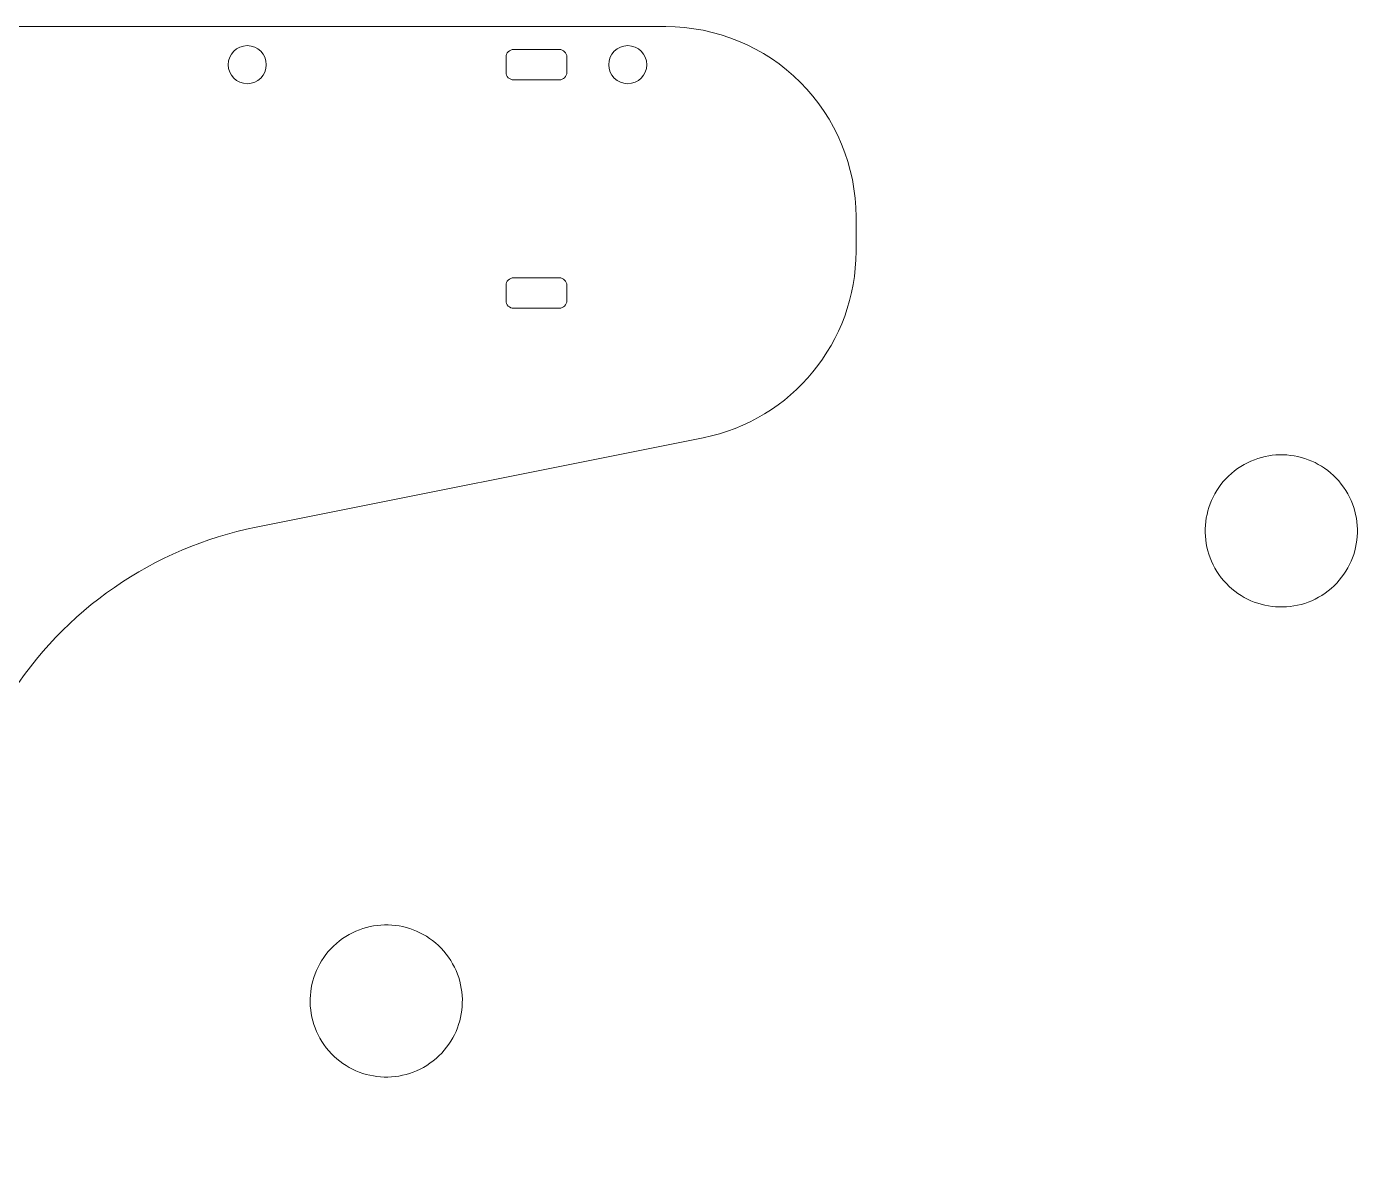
# Model space of a CAD drawing. Header units: millimetres. Extents: x -219 to 191, y -102 to 142.
# Drawn here: x -27.6 to 147.3, y -7.6 to 142.4 of the extents above; entities that cross this region are included whole.
import ezdxf

# ---------------------------------------------------------------- set-up
doc = ezdxf.new("R2010")
doc.units = ezdxf.units.MM
doc.header["$MEASUREMENT"] = 0
doc.layers.add('Camada 1', color=7, linetype='Continuous')

msp = doc.modelspace()

# ---------------------------------------------------------------- linework, layer by layer
at = {"layer": 'Camada 1', "color": 1, "lineweight": 9}
for points, knots in [([(-218.6174, -7.5542), (-218.6174, -7.5542), (-218.6174, 46.413), (-218.6174, 46.413), (-218.6174, 46.413), (-218.6174, 62.7287), (-210.6568, 78.0181), (-197.2905, 87.3746), (-197.2905, 87.3746), (-197.2905, 87.3746), (-131.5294, 133.4074), (-131.5294, 133.4074), (-131.5294, 133.4074), (-123.1252, 139.2903), (-113.1148, 142.4458), (-102.8562, 142.4458), (-102.8562, 142.4458), (-102.8562, 142.4458), (56.3826, 142.4458), (56.3826, 142.4458), (56.3826, 142.4458), (63.0131, 142.4458), (69.3719, 139.8118), (74.0603, 135.1234), (74.0603, 135.1234), (78.7487, 130.435), (81.3826, 124.0762), (81.3826, 117.4458), (81.3826, 117.4458), (81.3826, 117.4458), (81.3826, 112.9409), (81.3826, 112.9409), (81.3826, 112.9409), (81.3826, 101.0238), (72.9712, 90.7635), (61.2856, 88.4263), (61.2856, 88.4263), (61.2856, 88.4263), (2.5409, 76.6774), (2.5409, 76.6774), (2.5409, 76.6774), (-10.9627, 73.9767), (-22.7546, 65.8261), (-30.0533, 54.1483), (-30.0533, 54.1483), (-30.0533, 54.1483), (-68.6174, -7.5542), (-68.6174, -7.5542), (-68.6174, -7.5542), (-68.6174, -7.5542), (-218.6174, -7.5542), (-218.6174, -7.5542)], [0, 0, 0, 0, 0.07142857, 0.07142857, 0.07142857, 0.07142857, 0.14285714, 0.14285714, 0.14285714, 0.14285714, 0.21428571, 0.21428571, 0.21428571, 0.21428571, 0.28571429, 0.28571429, 0.28571429, 0.28571429, 0.35714286, 0.35714286, 0.35714286, 0.35714286, 0.42857143, 0.42857143, 0.42857143, 0.42857143, 0.5, 0.5, 0.5, 0.5, 0.57142857, 0.57142857, 0.57142857, 0.57142857, 0.64285714, 0.64285714, 0.64285714, 0.64285714, 0.71428571, 0.71428571, 0.71428571, 0.71428571, 0.78571429, 0.78571429, 0.78571429, 0.78571429, 0.85714286, 0.85714286, 0.85714286, 0.85714286, 1, 1, 1, 1]), ([(1.3826, 134.9458), (0.0019, 134.9458), (-1.1173, 136.065), (-1.1174, 137.4458), (-1.1174, 137.4458), (-1.1174, 138.8265), (0.0019, 139.9458), (1.3826, 139.9458), (1.3826, 139.9458), (2.7634, 139.9458), (3.8826, 138.8265), (3.8826, 137.4458), (3.8826, 137.4458), (3.8827, 136.0651), (2.7634, 134.9458), (1.3827, 134.9458)], [0, 0, 0, 0, 0.2, 0.2, 0.2, 0.2, 0.4, 0.4, 0.4, 0.4, 0.6, 0.6, 0.6, 0.6, 1, 1, 1, 1]), ([(51.3826, 134.9458), (50.0019, 134.9458), (48.8827, 136.065), (48.8826, 137.4458), (48.8826, 137.4458), (48.8826, 138.8265), (50.0019, 139.9458), (51.3826, 139.9458), (51.3826, 139.9458), (52.7634, 139.9458), (53.8826, 138.8265), (53.8826, 137.4458), (53.8826, 137.4458), (53.8827, 136.0651), (52.7634, 134.9458), (51.3827, 134.9458)], [0, 0, 0, 0, 0.2, 0.2, 0.2, 0.2, 0.4, 0.4, 0.4, 0.4, 0.6, 0.6, 0.6, 0.6, 1, 1, 1, 1]), ([(42.3827, 135.4458), (42.3827, 135.4458), (36.3826, 135.4458), (36.3826, 135.4458), (36.3826, 135.4458), (36.1174, 135.4458), (35.8631, 135.5511), (35.6755, 135.7387), (35.6755, 135.7387), (35.488, 135.9262), (35.3826, 136.1805), (35.3826, 136.4458), (35.3826, 136.4458), (35.3826, 136.4458), (35.3826, 138.4458), (35.3826, 138.4458), (35.3826, 138.4458), (35.3826, 138.711), (35.488, 138.9653), (35.6755, 139.1529), (35.6755, 139.1529), (35.8631, 139.3404), (36.1174, 139.4458), (36.3826, 139.4458), (36.3826, 139.4458), (36.3826, 139.4458), (42.3826, 139.4458), (42.3826, 139.4458), (42.3826, 139.4458), (42.6479, 139.4458), (42.9022, 139.3404), (43.0898, 139.1529), (43.0898, 139.1529), (43.2773, 138.9653), (43.3826, 138.711), (43.3826, 138.4458), (43.3826, 138.4458), (43.3826, 138.4458), (43.3826, 136.4458), (43.3826, 136.4458), (43.3826, 136.4458), (43.3826, 135.8935), (42.9349, 135.4458), (42.3827, 135.4458)], [0, 0, 0, 0, 0.08333333, 0.08333333, 0.08333333, 0.08333333, 0.16666667, 0.16666667, 0.16666667, 0.16666667, 0.25, 0.25, 0.25, 0.25, 0.33333333, 0.33333333, 0.33333333, 0.33333333, 0.41666667, 0.41666667, 0.41666667, 0.41666667, 0.5, 0.5, 0.5, 0.5, 0.58333333, 0.58333333, 0.58333333, 0.58333333, 0.66666667, 0.66666667, 0.66666667, 0.66666667, 0.75, 0.75, 0.75, 0.75, 0.83333333, 0.83333333, 0.83333333, 0.83333333, 1, 1, 1, 1]), ([(42.3827, 105.4458), (42.3827, 105.4458), (36.3826, 105.4458), (36.3826, 105.4458), (36.3826, 105.4458), (36.1174, 105.4458), (35.8631, 105.5511), (35.6755, 105.7387), (35.6755, 105.7387), (35.488, 105.9262), (35.3826, 106.1805), (35.3826, 106.4458), (35.3826, 106.4458), (35.3826, 106.4458), (35.3826, 108.4458), (35.3826, 108.4458), (35.3826, 108.4458), (35.3826, 108.711), (35.488, 108.9653), (35.6755, 109.1529), (35.6755, 109.1529), (35.8631, 109.3404), (36.1174, 109.4458), (36.3826, 109.4458), (36.3826, 109.4458), (36.3826, 109.4458), (42.3826, 109.4458), (42.3826, 109.4458), (42.3826, 109.4458), (42.6479, 109.4458), (42.9022, 109.3404), (43.0898, 109.1529), (43.0898, 109.1529), (43.2773, 108.9653), (43.3826, 108.711), (43.3826, 108.4458), (43.3826, 108.4458), (43.3826, 108.4458), (43.3826, 106.4458), (43.3826, 106.4458), (43.3826, 106.4458), (43.3826, 105.8935), (42.9349, 105.4458), (42.3827, 105.4458)], [0, 0, 0, 0, 0.08333333, 0.08333333, 0.08333333, 0.08333333, 0.16666667, 0.16666667, 0.16666667, 0.16666667, 0.25, 0.25, 0.25, 0.25, 0.33333333, 0.33333333, 0.33333333, 0.33333333, 0.41666667, 0.41666667, 0.41666667, 0.41666667, 0.5, 0.5, 0.5, 0.5, 0.58333333, 0.58333333, 0.58333333, 0.58333333, 0.66666667, 0.66666667, 0.66666667, 0.66666667, 0.75, 0.75, 0.75, 0.75, 0.83333333, 0.83333333, 0.83333333, 0.83333333, 1, 1, 1, 1]), ([(145.1418, 82.3537), (145.1418, 82.3537), (144.8147, 82.7512), (144.8147, 82.7512), (144.8147, 82.7512), (144.8147, 82.7512), (144.4716, 83.1276), (144.4716, 83.1276), (144.4716, 83.1276), (144.4716, 83.1276), (144.1134, 83.4828), (144.1134, 83.4828), (144.1134, 83.4828), (144.1134, 83.4828), (143.7409, 83.8168), (143.7409, 83.8168), (143.7409, 83.8168), (143.7409, 83.8168), (143.3551, 84.1293), (143.3551, 84.1293), (143.3551, 84.1293), (143.3551, 84.1293), (142.9567, 84.4202), (142.9567, 84.4202), (142.9567, 84.4202), (142.9567, 84.4202), (142.5468, 84.6896), (142.5468, 84.6896), (142.5468, 84.6896), (142.5468, 84.6896), (142.1261, 84.9372), (142.1261, 84.9372), (142.1261, 84.9372), (142.1261, 84.9372), (141.6956, 85.163), (141.6956, 85.163), (141.6956, 85.163), (141.6956, 85.163), (141.2561, 85.3668), (141.2561, 85.3668), (141.2561, 85.3668), (141.2561, 85.3668), (140.8085, 85.5485), (140.8085, 85.5485), (140.8085, 85.5485), (140.8085, 85.5485), (140.3538, 85.7081), (140.3538, 85.7081), (140.3538, 85.7081), (140.3538, 85.7081), (139.8927, 85.8454), (139.8927, 85.8454), (139.8927, 85.8454), (139.8927, 85.8454), (139.4262, 85.9603), (139.4262, 85.9603), (139.4262, 85.9603), (139.4262, 85.9603), (138.9551, 86.0528), (138.9551, 86.0528), (138.9551, 86.0528), (138.9551, 86.0528), (138.4804, 86.1226), (138.4804, 86.1226), (138.4804, 86.1226), (138.4804, 86.1226), (138.0028, 86.1697), (138.0028, 86.1697), (138.0028, 86.1697), (138.0028, 86.1697), (137.5234, 86.194), (137.5234, 86.194), (137.5234, 86.194), (137.5234, 86.194), (137.043, 86.1953), (137.043, 86.1953), (137.043, 86.1953), (137.043, 86.1953), (136.5624, 86.1736), (136.5624, 86.1736), (136.5624, 86.1736), (136.5624, 86.1736), (136.0825, 86.1288), (136.0825, 86.1288), (136.0825, 86.1288), (136.0825, 86.1288), (135.6043, 86.0607), (135.6043, 86.0607), (135.6043, 86.0607), (135.6043, 86.0607), (135.1285, 85.9693), (135.1285, 85.9693), (135.1285, 85.9693), (135.1285, 85.9693), (134.6562, 85.8544), (134.6562, 85.8544), (134.6562, 85.8544), (134.6562, 85.8544), (134.1881, 85.7159), (134.1881, 85.7159), (134.1881, 85.7159), (134.1881, 85.7159), (133.7251, 85.5537), (133.7251, 85.5537), (133.7251, 85.5537), (133.7251, 85.5537), (133.2682, 85.3678), (133.2682, 85.3678), (133.2682, 85.3678), (133.2682, 85.3678), (132.8183, 85.1579), (132.8183, 85.1579), (132.8183, 85.1579), (132.8183, 85.1579), (132.3761, 84.924), (132.3761, 84.924), (132.3761, 84.924), (132.3761, 84.924), (131.9425, 84.666), (131.9425, 84.666), (131.9425, 84.666), (131.9425, 84.666), (131.5186, 84.3838), (131.5186, 84.3838), (131.5186, 84.3838), (131.5186, 84.3838), (131.1051, 84.0772), (131.1051, 84.0772), (131.1051, 84.0772), (131.1051, 84.0772), (130.7076, 83.7501), (130.7076, 83.7501), (130.7076, 83.7501), (130.7076, 83.7501), (130.3311, 83.4071), (130.3311, 83.4071), (130.3311, 83.4071), (130.3311, 83.4071), (129.9759, 83.0488), (129.9759, 83.0488), (129.9759, 83.0488), (129.9759, 83.0488), (129.642, 82.6763), (129.642, 82.6763), (129.642, 82.6763), (129.642, 82.6763), (129.3295, 82.2905), (129.3295, 82.2905), (129.3295, 82.2905), (129.3295, 82.2905), (129.0385, 81.8922), (129.0385, 81.8922), (129.0385, 81.8922), (129.0385, 81.8922), (128.7692, 81.4822), (128.7692, 81.4822), (128.7692, 81.4822), (128.7692, 81.4822), (128.5216, 81.0615), (128.5216, 81.0615), (128.5216, 81.0615), (128.5216, 81.0615), (128.2958, 80.631), (128.2958, 80.631), (128.2958, 80.631), (128.2958, 80.631), (128.092, 80.1915), (128.092, 80.1915), (128.092, 80.1915), (128.092, 80.1915), (127.9102, 79.744), (127.9102, 79.744), (127.9102, 79.744), (127.9102, 79.744), (127.7507, 79.2892), (127.7507, 79.2892), (127.7507, 79.2892), (127.7507, 79.2892), (127.6134, 78.8281), (127.6134, 78.8281), (127.6134, 78.8281), (127.6134, 78.8281), (127.4984, 78.3616), (127.4984, 78.3616), (127.4984, 78.3616), (127.4984, 78.3616), (127.406, 77.8905), (127.406, 77.8905), (127.406, 77.8905), (127.406, 77.8905), (127.3362, 77.4158), (127.3362, 77.4158), (127.3362, 77.4158), (127.3362, 77.4158), (127.2891, 76.9383), (127.2891, 76.9383), (127.2891, 76.9383), (127.2891, 76.9383), (127.2648, 76.4588), (127.2648, 76.4588), (127.2648, 76.4588), (127.2648, 76.4588), (127.2635, 75.9784), (127.2635, 75.9784), (127.2635, 75.9784), (127.2635, 75.9784), (127.2851, 75.4978), (127.2851, 75.4978), (127.2851, 75.4978), (127.2851, 75.4978), (127.33, 75.0179), (127.33, 75.0179), (127.33, 75.0179), (127.33, 75.0179), (127.398, 74.5397), (127.398, 74.5397), (127.398, 74.5397), (127.398, 74.5397), (127.4895, 74.064), (127.4895, 74.064), (127.4895, 74.064), (127.4895, 74.064), (127.6044, 73.5916), (127.6044, 73.5916), (127.6044, 73.5916), (127.6044, 73.5916), (127.7429, 73.1235), (127.7429, 73.1235), (127.7429, 73.1235), (127.7429, 73.1235), (127.905, 72.6606), (127.905, 72.6606), (127.905, 72.6606), (127.905, 72.6606), (128.091, 72.2037), (128.091, 72.2037), (128.091, 72.2037), (128.091, 72.2037), (128.3009, 71.7537), (128.3009, 71.7537), (128.3009, 71.7537), (128.3009, 71.7537), (128.5348, 71.3115), (128.5348, 71.3115), (128.5348, 71.3115), (128.5348, 71.3115), (128.7928, 70.878), (128.7928, 70.878), (128.7928, 70.878), (128.7928, 70.878), (129.075, 70.454), (129.075, 70.454), (129.075, 70.454), (129.075, 70.454), (129.3816, 70.0405), (129.3816, 70.0405), (129.3816, 70.0405), (129.3816, 70.0405), (129.7086, 69.643), (129.7086, 69.643), (129.7086, 69.643), (129.7086, 69.643), (130.0517, 69.2666), (130.0517, 69.2666), (130.0517, 69.2666), (130.0517, 69.2666), (130.41, 68.9114), (130.41, 68.9114), (130.41, 68.9114), (130.41, 68.9114), (130.7824, 68.5775), (130.7824, 68.5775), (130.7824, 68.5775), (130.7824, 68.5775), (131.1683, 68.265), (131.1683, 68.265), (131.1683, 68.265), (131.1683, 68.265), (131.5666, 67.974), (131.5666, 67.974), (131.5666, 67.974), (131.5666, 67.974), (131.9766, 67.7046), (131.9766, 67.7046), (131.9766, 67.7046), (131.9766, 67.7046), (132.3973, 67.457), (132.3973, 67.457), (132.3973, 67.457), (132.3973, 67.457), (132.8278, 67.2313), (132.8278, 67.2313), (132.8278, 67.2313), (132.8278, 67.2313), (133.2673, 67.0274), (133.2673, 67.0274), (133.2673, 67.0274), (133.2673, 67.0274), (133.7148, 66.8457), (133.7148, 66.8457), (133.7148, 66.8457), (133.7148, 66.8457), (134.1696, 66.6861), (134.1696, 66.6861), (134.1696, 66.6861), (134.1696, 66.6861), (134.6307, 66.5488), (134.6307, 66.5488), (134.6307, 66.5488), (134.6307, 66.5488), (135.0972, 66.4339), (135.0972, 66.4339), (135.0972, 66.4339), (135.0972, 66.4339), (135.5682, 66.3415), (135.5682, 66.3415), (135.5682, 66.3415), (135.5682, 66.3415), (136.043, 66.2716), (136.043, 66.2716), (136.043, 66.2716), (136.043, 66.2716), (136.5205, 66.2245), (136.5205, 66.2245), (136.5205, 66.2245), (136.5205, 66.2245), (136.9999, 66.2003), (136.9999, 66.2003), (136.9999, 66.2003), (136.9999, 66.2003), (137.4804, 66.1989), (137.4804, 66.1989), (137.4804, 66.1989), (137.4804, 66.1989), (137.961, 66.2206), (137.961, 66.2206), (137.961, 66.2206), (137.961, 66.2206), (138.4408, 66.2654), (138.4408, 66.2654), (138.4408, 66.2654), (138.4408, 66.2654), (138.9191, 66.3335), (138.9191, 66.3335), (138.9191, 66.3335), (138.9191, 66.3335), (139.3948, 66.4249), (139.3948, 66.4249), (139.3948, 66.4249), (139.3948, 66.4249), (139.8672, 66.5398), (139.8672, 66.5398), (139.8672, 66.5398), (139.8672, 66.5398), (140.3353, 66.6783), (140.3353, 66.6783), (140.3353, 66.6783), (140.3353, 66.6783), (140.7982, 66.8405), (140.7982, 66.8405), (140.7982, 66.8405), (140.7982, 66.8405), (141.2551, 67.0265), (141.2551, 67.0265), (141.2551, 67.0265), (141.2551, 67.0265), (141.7051, 67.2363), (141.7051, 67.2363), (141.7051, 67.2363), (141.7051, 67.2363), (142.1473, 67.4702), (142.1473, 67.4702), (142.1473, 67.4702), (142.1473, 67.4702), (142.5808, 67.7282), (142.5808, 67.7282), (142.5808, 67.7282), (142.5808, 67.7282), (143.0048, 68.0104), (143.0048, 68.0104), (143.0048, 68.0104), (143.0048, 68.0104), (143.4183, 68.317), (143.4183, 68.317), (143.4183, 68.317), (143.4183, 68.317), (143.8158, 68.6441), (143.8158, 68.6441), (143.8158, 68.6441), (143.8158, 68.6441), (144.1922, 68.9872), (144.1922, 68.9872), (144.1922, 68.9872), (144.1922, 68.9872), (144.5474, 69.3454), (144.5474, 69.3454), (144.5474, 69.3454), (144.5474, 69.3454), (144.8813, 69.7179), (144.8813, 69.7179), (144.8813, 69.7179), (144.8813, 69.7179), (145.1938, 70.1037), (145.1938, 70.1037), (145.1938, 70.1037), (145.1938, 70.1037), (145.4848, 70.5021), (145.4848, 70.5021), (145.4848, 70.5021), (145.4848, 70.5021), (145.7541, 70.912), (145.7541, 70.912), (145.7541, 70.912), (145.7541, 70.912), (146.0018, 71.3327), (146.0018, 71.3327), (146.0018, 71.3327), (146.0018, 71.3327), (146.2275, 71.7632), (146.2275, 71.7632), (146.2275, 71.7632), (146.2275, 71.7632), (146.4313, 72.2027), (146.4313, 72.2027), (146.4313, 72.2027), (146.4313, 72.2027), (146.6131, 72.6503), (146.6131, 72.6503), (146.6131, 72.6503), (146.6131, 72.6503), (146.7727, 73.105), (146.7727, 73.105), (146.7727, 73.105), (146.7727, 73.105), (146.91, 73.5661), (146.91, 73.5661), (146.91, 73.5661), (146.91, 73.5661), (147.0249, 74.0326), (147.0249, 74.0326), (147.0249, 74.0326), (147.0249, 74.0326), (147.1173, 74.5037), (147.1173, 74.5037), (147.1173, 74.5037), (147.1173, 74.5037), (147.1871, 74.9784), (147.1871, 74.9784), (147.1871, 74.9784), (147.1871, 74.9784), (147.2342, 75.4559), (147.2342, 75.4559), (147.2342, 75.4559), (147.2342, 75.4559), (147.2585, 75.9354), (147.2585, 75.9354), (147.2585, 75.9354), (147.2585, 75.9354), (147.2599, 76.4158), (147.2599, 76.4158), (147.2599, 76.4158), (147.2599, 76.4158), (147.2382, 76.8964), (147.2382, 76.8964), (147.2382, 76.8964), (147.2382, 76.8964), (147.1934, 77.3763), (147.1934, 77.3763), (147.1934, 77.3763), (147.1934, 77.3763), (147.1253, 77.8545), (147.1253, 77.8545), (147.1253, 77.8545), (147.1253, 77.8545), (147.0339, 78.3303), (147.0339, 78.3303), (147.0339, 78.3303), (147.0339, 78.3303), (146.919, 78.8026), (146.919, 78.8026), (146.919, 78.8026), (146.919, 78.8026), (146.7805, 79.2707), (146.7805, 79.2707), (146.7805, 79.2707), (146.7805, 79.2707), (146.6183, 79.7336), (146.6183, 79.7336), (146.6183, 79.7336), (146.6183, 79.7336), (146.4323, 80.1905), (146.4323, 80.1905), (146.4323, 80.1905), (146.4323, 80.1905), (146.2225, 80.6405), (146.2225, 80.6405), (146.2225, 80.6405), (146.2225, 80.6405), (145.9886, 81.0827), (145.9886, 81.0827), (145.9886, 81.0827), (145.9886, 81.0827), (145.7306, 81.5162), (145.7306, 81.5162), (145.7306, 81.5162), (145.7306, 81.5162), (145.4483, 81.9402), (145.4483, 81.9402), (145.4483, 81.9402), (145.4483, 81.9402), (145.1418, 82.3537), (145.1418, 82.3537)], [0, 0, 0, 0, 0.00775194, 0.00775194, 0.00775194, 0.00775194, 0.01550388, 0.01550388, 0.01550388, 0.01550388, 0.02325581, 0.02325581, 0.02325581, 0.02325581, 0.03100775, 0.03100775, 0.03100775, 0.03100775, 0.03875969, 0.03875969, 0.03875969, 0.03875969, 0.04651163, 0.04651163, 0.04651163, 0.04651163, 0.05426357, 0.05426357, 0.05426357, 0.05426357, 0.0620155, 0.0620155, 0.0620155, 0.0620155, 0.06976744, 0.06976744, 0.06976744, 0.06976744, 0.07751938, 0.07751938, 0.07751938, 0.07751938, 0.08527132, 0.08527132, 0.08527132, 0.08527132, 0.09302326, 0.09302326, 0.09302326, 0.09302326, 0.10077519, 0.10077519, 0.10077519, 0.10077519, 0.10852713, 0.10852713, 0.10852713, 0.10852713, 0.11627907, 0.11627907, 0.11627907, 0.11627907, 0.12403101, 0.12403101, 0.12403101, 0.12403101, 0.13178295, 0.13178295, 0.13178295, 0.13178295, 0.13953488, 0.13953488, 0.13953488, 0.13953488, 0.14728682, 0.14728682, 0.14728682, 0.14728682, 0.15503876, 0.15503876, 0.15503876, 0.15503876, 0.1627907, 0.1627907, 0.1627907, 0.1627907, 0.17054264, 0.17054264, 0.17054264, 0.17054264, 0.17829457, 0.17829457, 0.17829457, 0.17829457, 0.18604651, 0.18604651, 0.18604651, 0.18604651, 0.19379845, 0.19379845, 0.19379845, 0.19379845, 0.20155039, 0.20155039, 0.20155039, 0.20155039, 0.20930233, 0.20930233, 0.20930233, 0.20930233, 0.21705426, 0.21705426, 0.21705426, 0.21705426, 0.2248062, 0.2248062, 0.2248062, 0.2248062, 0.23255814, 0.23255814, 0.23255814, 0.23255814, 0.24031008, 0.24031008, 0.24031008, 0.24031008, 0.24806202, 0.24806202, 0.24806202, 0.24806202, 0.25581395, 0.25581395, 0.25581395, 0.25581395, 0.26356589, 0.26356589, 0.26356589, 0.26356589, 0.27131783, 0.27131783, 0.27131783, 0.27131783, 0.27906977, 0.27906977, 0.27906977, 0.27906977, 0.28682171, 0.28682171, 0.28682171, 0.28682171, 0.29457364, 0.29457364, 0.29457364, 0.29457364, 0.30232558, 0.30232558, 0.30232558, 0.30232558, 0.31007752, 0.31007752, 0.31007752, 0.31007752, 0.31782946, 0.31782946, 0.31782946, 0.31782946, 0.3255814, 0.3255814, 0.3255814, 0.3255814, 0.33333333, 0.33333333, 0.33333333, 0.33333333, 0.34108527, 0.34108527, 0.34108527, 0.34108527, 0.34883721, 0.34883721, 0.34883721, 0.34883721, 0.35658915, 0.35658915, 0.35658915, 0.35658915, 0.36434109, 0.36434109, 0.36434109, 0.36434109, 0.37209302, 0.37209302, 0.37209302, 0.37209302, 0.37984496, 0.37984496, 0.37984496, 0.37984496, 0.3875969, 0.3875969, 0.3875969, 0.3875969, 0.39534884, 0.39534884, 0.39534884, 0.39534884, 0.40310078, 0.40310078, 0.40310078, 0.40310078, 0.41085271, 0.41085271, 0.41085271, 0.41085271, 0.41860465, 0.41860465, 0.41860465, 0.41860465, 0.42635659, 0.42635659, 0.42635659, 0.42635659, 0.43410853, 0.43410853, 0.43410853, 0.43410853, 0.44186047, 0.44186047, 0.44186047, 0.44186047, 0.4496124, 0.4496124, 0.4496124, 0.4496124, 0.45736434, 0.45736434, 0.45736434, 0.45736434, 0.46511628, 0.46511628, 0.46511628, 0.46511628, 0.47286822, 0.47286822, 0.47286822, 0.47286822, 0.48062016, 0.48062016, 0.48062016, 0.48062016, 0.48837209, 0.48837209, 0.48837209, 0.48837209, 0.49612403, 0.49612403, 0.49612403, 0.49612403, 0.50387597, 0.50387597, 0.50387597, 0.50387597, 0.51162791, 0.51162791, 0.51162791, 0.51162791, 0.51937984, 0.51937984, 0.51937984, 0.51937984, 0.52713178, 0.52713178, 0.52713178, 0.52713178, 0.53488372, 0.53488372, 0.53488372, 0.53488372, 0.54263566, 0.54263566, 0.54263566, 0.54263566, 0.5503876, 0.5503876, 0.5503876, 0.5503876, 0.55813953, 0.55813953, 0.55813953, 0.55813953, 0.56589147, 0.56589147, 0.56589147, 0.56589147, 0.57364341, 0.57364341, 0.57364341, 0.57364341, 0.58139535, 0.58139535, 0.58139535, 0.58139535, 0.58914729, 0.58914729, 0.58914729, 0.58914729, 0.59689922, 0.59689922, 0.59689922, 0.59689922, 0.60465116, 0.60465116, 0.60465116, 0.60465116, 0.6124031, 0.6124031, 0.6124031, 0.6124031, 0.62015504, 0.62015504, 0.62015504, 0.62015504, 0.62790698, 0.62790698, 0.62790698, 0.62790698, 0.63565891, 0.63565891, 0.63565891, 0.63565891, 0.64341085, 0.64341085, 0.64341085, 0.64341085, 0.65116279, 0.65116279, 0.65116279, 0.65116279, 0.65891473, 0.65891473, 0.65891473, 0.65891473, 0.66666667, 0.66666667, 0.66666667, 0.66666667, 0.6744186, 0.6744186, 0.6744186, 0.6744186, 0.68217054, 0.68217054, 0.68217054, 0.68217054, 0.68992248, 0.68992248, 0.68992248, 0.68992248, 0.69767442, 0.69767442, 0.69767442, 0.69767442, 0.70542636, 0.70542636, 0.70542636, 0.70542636, 0.71317829, 0.71317829, 0.71317829, 0.71317829, 0.72093023, 0.72093023, 0.72093023, 0.72093023, 0.72868217, 0.72868217, 0.72868217, 0.72868217, 0.73643411, 0.73643411, 0.73643411, 0.73643411, 0.74418605, 0.74418605, 0.74418605, 0.74418605, 0.75193798, 0.75193798, 0.75193798, 0.75193798, 0.75968992, 0.75968992, 0.75968992, 0.75968992, 0.76744186, 0.76744186, 0.76744186, 0.76744186, 0.7751938, 0.7751938, 0.7751938, 0.7751938, 0.78294574, 0.78294574, 0.78294574, 0.78294574, 0.79069767, 0.79069767, 0.79069767, 0.79069767, 0.79844961, 0.79844961, 0.79844961, 0.79844961, 0.80620155, 0.80620155, 0.80620155, 0.80620155, 0.81395349, 0.81395349, 0.81395349, 0.81395349, 0.82170543, 0.82170543, 0.82170543, 0.82170543, 0.82945736, 0.82945736, 0.82945736, 0.82945736, 0.8372093, 0.8372093, 0.8372093, 0.8372093, 0.84496124, 0.84496124, 0.84496124, 0.84496124, 0.85271318, 0.85271318, 0.85271318, 0.85271318, 0.86046512, 0.86046512, 0.86046512, 0.86046512, 0.86821705, 0.86821705, 0.86821705, 0.86821705, 0.87596899, 0.87596899, 0.87596899, 0.87596899, 0.88372093, 0.88372093, 0.88372093, 0.88372093, 0.89147287, 0.89147287, 0.89147287, 0.89147287, 0.89922481, 0.89922481, 0.89922481, 0.89922481, 0.90697674, 0.90697674, 0.90697674, 0.90697674, 0.91472868, 0.91472868, 0.91472868, 0.91472868, 0.92248062, 0.92248062, 0.92248062, 0.92248062, 0.93023256, 0.93023256, 0.93023256, 0.93023256, 0.9379845, 0.9379845, 0.9379845, 0.9379845, 0.94573643, 0.94573643, 0.94573643, 0.94573643, 0.95348837, 0.95348837, 0.95348837, 0.95348837, 0.96124031, 0.96124031, 0.96124031, 0.96124031, 0.96899225, 0.96899225, 0.96899225, 0.96899225, 0.97674419, 0.97674419, 0.97674419, 0.97674419, 0.98449612, 0.98449612, 0.98449612, 0.98449612, 1, 1, 1, 1]), ([(27.5262, 20.5986), (27.5262, 20.5986), (27.1991, 20.9961), (27.1991, 20.9961), (27.1991, 20.9961), (27.1991, 20.9961), (26.856, 21.3725), (26.856, 21.3725), (26.856, 21.3725), (26.856, 21.3725), (26.4978, 21.7277), (26.4978, 21.7277), (26.4978, 21.7277), (26.4978, 21.7277), (26.1253, 22.0617), (26.1253, 22.0617), (26.1253, 22.0617), (26.1253, 22.0617), (25.7395, 22.3742), (25.7395, 22.3742), (25.7395, 22.3742), (25.7395, 22.3742), (25.3411, 22.6651), (25.3411, 22.6651), (25.3411, 22.6651), (25.3411, 22.6651), (24.9312, 22.9345), (24.9312, 22.9345), (24.9312, 22.9345), (24.9312, 22.9345), (24.5105, 23.1821), (24.5105, 23.1821), (24.5105, 23.1821), (24.5105, 23.1821), (24.08, 23.4079), (24.08, 23.4079), (24.08, 23.4079), (24.08, 23.4079), (23.6405, 23.6117), (23.6405, 23.6117), (23.6405, 23.6117), (23.6405, 23.6117), (23.1929, 23.7934), (23.1929, 23.7934), (23.1929, 23.7934), (23.1929, 23.7934), (22.7382, 23.953), (22.7382, 23.953), (22.7382, 23.953), (22.7382, 23.953), (22.2771, 24.0903), (22.2771, 24.0903), (22.2771, 24.0903), (22.2771, 24.0903), (21.8106, 24.2052), (21.8106, 24.2052), (21.8106, 24.2052), (21.8106, 24.2052), (21.3395, 24.2977), (21.3395, 24.2977), (21.3395, 24.2977), (21.3395, 24.2977), (20.8648, 24.3675), (20.8648, 24.3675), (20.8648, 24.3675), (20.8648, 24.3675), (20.3872, 24.4146), (20.3872, 24.4146), (20.3872, 24.4146), (20.3872, 24.4146), (19.9078, 24.4389), (19.9078, 24.4389), (19.9078, 24.4389), (19.9078, 24.4389), (19.4274, 24.4402), (19.4274, 24.4402), (19.4274, 24.4402), (19.4274, 24.4402), (18.9468, 24.4185), (18.9468, 24.4185), (18.9468, 24.4185), (18.9468, 24.4185), (18.4669, 24.3737), (18.4669, 24.3737), (18.4669, 24.3737), (18.4669, 24.3737), (17.9887, 24.3056), (17.9887, 24.3056), (17.9887, 24.3056), (17.9887, 24.3056), (17.5129, 24.2142), (17.5129, 24.2142), (17.5129, 24.2142), (17.5129, 24.2142), (17.0406, 24.0993), (17.0406, 24.0993), (17.0406, 24.0993), (17.0406, 24.0993), (16.5725, 23.9608), (16.5725, 23.9608), (16.5725, 23.9608), (16.5725, 23.9608), (16.1095, 23.7986), (16.1095, 23.7986), (16.1095, 23.7986), (16.1095, 23.7986), (15.6526, 23.6127), (15.6526, 23.6127), (15.6526, 23.6127), (15.6526, 23.6127), (15.2027, 23.4028), (15.2027, 23.4028), (15.2027, 23.4028), (15.2027, 23.4028), (14.7605, 23.1689), (14.7605, 23.1689), (14.7605, 23.1689), (14.7605, 23.1689), (14.3269, 22.9109), (14.3269, 22.9109), (14.3269, 22.9109), (14.3269, 22.9109), (13.903, 22.6287), (13.903, 22.6287), (13.903, 22.6287), (13.903, 22.6287), (13.4895, 22.3221), (13.4895, 22.3221), (13.4895, 22.3221), (13.4895, 22.3221), (13.092, 21.995), (13.092, 21.995), (13.092, 21.995), (13.092, 21.995), (12.7155, 21.652), (12.7155, 21.652), (12.7155, 21.652), (12.7155, 21.652), (12.3603, 21.2937), (12.3603, 21.2937), (12.3603, 21.2937), (12.3603, 21.2937), (12.0264, 20.9212), (12.0264, 20.9212), (12.0264, 20.9212), (12.0264, 20.9212), (11.7139, 20.5354), (11.7139, 20.5354), (11.7139, 20.5354), (11.7139, 20.5354), (11.4229, 20.1371), (11.4229, 20.1371), (11.4229, 20.1371), (11.4229, 20.1371), (11.1536, 19.7271), (11.1536, 19.7271), (11.1536, 19.7271), (11.1536, 19.7271), (10.906, 19.3064), (10.906, 19.3064), (10.906, 19.3064), (10.906, 19.3064), (10.6802, 18.8759), (10.6802, 18.8759), (10.6802, 18.8759), (10.6802, 18.8759), (10.4764, 18.4364), (10.4764, 18.4364), (10.4764, 18.4364), (10.4764, 18.4364), (10.2946, 17.9889), (10.2946, 17.9889), (10.2946, 17.9889), (10.2946, 17.9889), (10.1351, 17.5341), (10.1351, 17.5341), (10.1351, 17.5341), (10.1351, 17.5341), (9.9978, 17.073), (9.9978, 17.073), (9.9978, 17.073), (9.9978, 17.073), (9.8828, 16.6065), (9.8828, 16.6065), (9.8828, 16.6065), (9.8828, 16.6065), (9.7904, 16.1354), (9.7904, 16.1354), (9.7904, 16.1354), (9.7904, 16.1354), (9.7206, 15.6607), (9.7206, 15.6607), (9.7206, 15.6607), (9.7206, 15.6607), (9.6735, 15.1832), (9.6735, 15.1832), (9.6735, 15.1832), (9.6735, 15.1832), (9.6492, 14.7037), (9.6492, 14.7037), (9.6492, 14.7037), (9.6492, 14.7037), (9.6479, 14.2233), (9.6479, 14.2233), (9.6479, 14.2233), (9.6479, 14.2233), (9.6695, 13.7427), (9.6695, 13.7427), (9.6695, 13.7427), (9.6695, 13.7427), (9.7144, 13.2628), (9.7144, 13.2628), (9.7144, 13.2628), (9.7144, 13.2628), (9.7824, 12.7846), (9.7824, 12.7846), (9.7824, 12.7846), (9.7824, 12.7846), (9.8739, 12.3089), (9.8739, 12.3089), (9.8739, 12.3089), (9.8739, 12.3089), (9.9888, 11.8365), (9.9888, 11.8365), (9.9888, 11.8365), (9.9888, 11.8365), (10.1273, 11.3684), (10.1273, 11.3684), (10.1273, 11.3684), (10.1273, 11.3684), (10.2894, 10.9055), (10.2894, 10.9055), (10.2894, 10.9055), (10.2894, 10.9055), (10.4754, 10.4486), (10.4754, 10.4486), (10.4754, 10.4486), (10.4754, 10.4486), (10.6853, 9.9986), (10.6853, 9.9986), (10.6853, 9.9986), (10.6853, 9.9986), (10.9192, 9.5564), (10.9192, 9.5564), (10.9192, 9.5564), (10.9192, 9.5564), (11.1772, 9.1229), (11.1772, 9.1229), (11.1772, 9.1229), (11.1772, 9.1229), (11.4594, 8.6989), (11.4594, 8.6989), (11.4594, 8.6989), (11.4594, 8.6989), (11.766, 8.2854), (11.766, 8.2854), (11.766, 8.2854), (11.766, 8.2854), (12.093, 7.8879), (12.093, 7.8879), (12.093, 7.8879), (12.093, 7.8879), (12.4361, 7.5115), (12.4361, 7.5115), (12.4361, 7.5115), (12.4361, 7.5115), (12.7944, 7.1563), (12.7944, 7.1563), (12.7944, 7.1563), (12.7944, 7.1563), (13.1668, 6.8224), (13.1668, 6.8224), (13.1668, 6.8224), (13.1668, 6.8224), (13.5527, 6.5099), (13.5527, 6.5099), (13.5527, 6.5099), (13.5527, 6.5099), (13.951, 6.2189), (13.951, 6.2189), (13.951, 6.2189), (13.951, 6.2189), (14.361, 5.9495), (14.361, 5.9495), (14.361, 5.9495), (14.361, 5.9495), (14.7817, 5.7019), (14.7817, 5.7019), (14.7817, 5.7019), (14.7817, 5.7019), (15.2122, 5.4762), (15.2122, 5.4762), (15.2122, 5.4762), (15.2122, 5.4762), (15.6517, 5.2723), (15.6517, 5.2723), (15.6517, 5.2723), (15.6517, 5.2723), (16.0992, 5.0906), (16.0992, 5.0906), (16.0992, 5.0906), (16.0992, 5.0906), (16.554, 4.931), (16.554, 4.931), (16.554, 4.931), (16.554, 4.931), (17.0151, 4.7937), (17.0151, 4.7937), (17.0151, 4.7937), (17.0151, 4.7937), (17.4816, 4.6788), (17.4816, 4.6788), (17.4816, 4.6788), (17.4816, 4.6788), (17.9526, 4.5864), (17.9526, 4.5864), (17.9526, 4.5864), (17.9526, 4.5864), (18.4274, 4.5165), (18.4274, 4.5165), (18.4274, 4.5165), (18.4274, 4.5165), (18.9049, 4.4694), (18.9049, 4.4694), (18.9049, 4.4694), (18.9049, 4.4694), (19.3843, 4.4452), (19.3843, 4.4452), (19.3843, 4.4452), (19.3843, 4.4452), (19.8648, 4.4438), (19.8648, 4.4438), (19.8648, 4.4438), (19.8648, 4.4438), (20.3454, 4.4655), (20.3454, 4.4655), (20.3454, 4.4655), (20.3454, 4.4655), (20.8252, 4.5103), (20.8252, 4.5103), (20.8252, 4.5103), (20.8252, 4.5103), (21.3035, 4.5784), (21.3035, 4.5784), (21.3035, 4.5784), (21.3035, 4.5784), (21.7792, 4.6698), (21.7792, 4.6698), (21.7792, 4.6698), (21.7792, 4.6698), (22.2516, 4.7847), (22.2516, 4.7847), (22.2516, 4.7847), (22.2516, 4.7847), (22.7197, 4.9232), (22.7197, 4.9232), (22.7197, 4.9232), (22.7197, 4.9232), (23.1826, 5.0854), (23.1826, 5.0854), (23.1826, 5.0854), (23.1826, 5.0854), (23.6395, 5.2714), (23.6395, 5.2714), (23.6395, 5.2714), (23.6395, 5.2714), (24.0895, 5.4812), (24.0895, 5.4812), (24.0895, 5.4812), (24.0895, 5.4812), (24.5317, 5.7151), (24.5317, 5.7151), (24.5317, 5.7151), (24.5317, 5.7151), (24.9652, 5.9731), (24.9652, 5.9731), (24.9652, 5.9731), (24.9652, 5.9731), (25.3892, 6.2553), (25.3892, 6.2553), (25.3892, 6.2553), (25.3892, 6.2553), (25.8027, 6.5619), (25.8027, 6.5619), (25.8027, 6.5619), (25.8027, 6.5619), (26.2002, 6.889), (26.2002, 6.889), (26.2002, 6.889), (26.2002, 6.889), (26.5766, 7.2321), (26.5766, 7.2321), (26.5766, 7.2321), (26.5766, 7.2321), (26.9318, 7.5903), (26.9318, 7.5903), (26.9318, 7.5903), (26.9318, 7.5903), (27.2657, 7.9628), (27.2657, 7.9628), (27.2657, 7.9628), (27.2657, 7.9628), (27.5782, 8.3486), (27.5782, 8.3486), (27.5782, 8.3486), (27.5782, 8.3486), (27.8692, 8.747), (27.8692, 8.747), (27.8692, 8.747), (27.8692, 8.747), (28.1385, 9.1569), (28.1385, 9.1569), (28.1385, 9.1569), (28.1385, 9.1569), (28.3862, 9.5776), (28.3862, 9.5776), (28.3862, 9.5776), (28.3862, 9.5776), (28.6119, 10.0081), (28.6119, 10.0081), (28.6119, 10.0081), (28.6119, 10.0081), (28.8157, 10.4476), (28.8157, 10.4476), (28.8157, 10.4476), (28.8157, 10.4476), (28.9975, 10.8952), (28.9975, 10.8952), (28.9975, 10.8952), (28.9975, 10.8952), (29.1571, 11.3499), (29.1571, 11.3499), (29.1571, 11.3499), (29.1571, 11.3499), (29.2944, 11.811), (29.2944, 11.811), (29.2944, 11.811), (29.2944, 11.811), (29.4093, 12.2775), (29.4093, 12.2775), (29.4093, 12.2775), (29.4093, 12.2775), (29.5017, 12.7486), (29.5017, 12.7486), (29.5017, 12.7486), (29.5017, 12.7486), (29.5715, 13.2233), (29.5715, 13.2233), (29.5715, 13.2233), (29.5715, 13.2233), (29.6186, 13.7008), (29.6186, 13.7008), (29.6186, 13.7008), (29.6186, 13.7008), (29.6429, 14.1803), (29.6429, 14.1803), (29.6429, 14.1803), (29.6429, 14.1803), (29.6443, 14.6607), (29.6443, 14.6607), (29.6443, 14.6607), (29.6443, 14.6607), (29.6226, 15.1413), (29.6226, 15.1413), (29.6226, 15.1413), (29.6226, 15.1413), (29.5778, 15.6212), (29.5778, 15.6212), (29.5778, 15.6212), (29.5778, 15.6212), (29.5097, 16.0994), (29.5097, 16.0994), (29.5097, 16.0994), (29.5097, 16.0994), (29.4183, 16.5752), (29.4183, 16.5752), (29.4183, 16.5752), (29.4183, 16.5752), (29.3034, 17.0475), (29.3034, 17.0475), (29.3034, 17.0475), (29.3034, 17.0475), (29.1649, 17.5156), (29.1649, 17.5156), (29.1649, 17.5156), (29.1649, 17.5156), (29.0027, 17.9785), (29.0027, 17.9785), (29.0027, 17.9785), (29.0027, 17.9785), (28.8167, 18.4354), (28.8167, 18.4354), (28.8167, 18.4354), (28.8167, 18.4354), (28.6069, 18.8854), (28.6069, 18.8854), (28.6069, 18.8854), (28.6069, 18.8854), (28.373, 19.3276), (28.373, 19.3276), (28.373, 19.3276), (28.373, 19.3276), (28.115, 19.7611), (28.115, 19.7611), (28.115, 19.7611), (28.115, 19.7611), (27.8327, 20.1851), (27.8327, 20.1851), (27.8327, 20.1851), (27.8327, 20.1851), (27.5262, 20.5986), (27.5262, 20.5986)], [0, 0, 0, 0, 0.00775194, 0.00775194, 0.00775194, 0.00775194, 0.01550388, 0.01550388, 0.01550388, 0.01550388, 0.02325581, 0.02325581, 0.02325581, 0.02325581, 0.03100775, 0.03100775, 0.03100775, 0.03100775, 0.03875969, 0.03875969, 0.03875969, 0.03875969, 0.04651163, 0.04651163, 0.04651163, 0.04651163, 0.05426357, 0.05426357, 0.05426357, 0.05426357, 0.0620155, 0.0620155, 0.0620155, 0.0620155, 0.06976744, 0.06976744, 0.06976744, 0.06976744, 0.07751938, 0.07751938, 0.07751938, 0.07751938, 0.08527132, 0.08527132, 0.08527132, 0.08527132, 0.09302326, 0.09302326, 0.09302326, 0.09302326, 0.10077519, 0.10077519, 0.10077519, 0.10077519, 0.10852713, 0.10852713, 0.10852713, 0.10852713, 0.11627907, 0.11627907, 0.11627907, 0.11627907, 0.12403101, 0.12403101, 0.12403101, 0.12403101, 0.13178295, 0.13178295, 0.13178295, 0.13178295, 0.13953488, 0.13953488, 0.13953488, 0.13953488, 0.14728682, 0.14728682, 0.14728682, 0.14728682, 0.15503876, 0.15503876, 0.15503876, 0.15503876, 0.1627907, 0.1627907, 0.1627907, 0.1627907, 0.17054264, 0.17054264, 0.17054264, 0.17054264, 0.17829457, 0.17829457, 0.17829457, 0.17829457, 0.18604651, 0.18604651, 0.18604651, 0.18604651, 0.19379845, 0.19379845, 0.19379845, 0.19379845, 0.20155039, 0.20155039, 0.20155039, 0.20155039, 0.20930233, 0.20930233, 0.20930233, 0.20930233, 0.21705426, 0.21705426, 0.21705426, 0.21705426, 0.2248062, 0.2248062, 0.2248062, 0.2248062, 0.23255814, 0.23255814, 0.23255814, 0.23255814, 0.24031008, 0.24031008, 0.24031008, 0.24031008, 0.24806202, 0.24806202, 0.24806202, 0.24806202, 0.25581395, 0.25581395, 0.25581395, 0.25581395, 0.26356589, 0.26356589, 0.26356589, 0.26356589, 0.27131783, 0.27131783, 0.27131783, 0.27131783, 0.27906977, 0.27906977, 0.27906977, 0.27906977, 0.28682171, 0.28682171, 0.28682171, 0.28682171, 0.29457364, 0.29457364, 0.29457364, 0.29457364, 0.30232558, 0.30232558, 0.30232558, 0.30232558, 0.31007752, 0.31007752, 0.31007752, 0.31007752, 0.31782946, 0.31782946, 0.31782946, 0.31782946, 0.3255814, 0.3255814, 0.3255814, 0.3255814, 0.33333333, 0.33333333, 0.33333333, 0.33333333, 0.34108527, 0.34108527, 0.34108527, 0.34108527, 0.34883721, 0.34883721, 0.34883721, 0.34883721, 0.35658915, 0.35658915, 0.35658915, 0.35658915, 0.36434109, 0.36434109, 0.36434109, 0.36434109, 0.37209302, 0.37209302, 0.37209302, 0.37209302, 0.37984496, 0.37984496, 0.37984496, 0.37984496, 0.3875969, 0.3875969, 0.3875969, 0.3875969, 0.39534884, 0.39534884, 0.39534884, 0.39534884, 0.40310078, 0.40310078, 0.40310078, 0.40310078, 0.41085271, 0.41085271, 0.41085271, 0.41085271, 0.41860465, 0.41860465, 0.41860465, 0.41860465, 0.42635659, 0.42635659, 0.42635659, 0.42635659, 0.43410853, 0.43410853, 0.43410853, 0.43410853, 0.44186047, 0.44186047, 0.44186047, 0.44186047, 0.4496124, 0.4496124, 0.4496124, 0.4496124, 0.45736434, 0.45736434, 0.45736434, 0.45736434, 0.46511628, 0.46511628, 0.46511628, 0.46511628, 0.47286822, 0.47286822, 0.47286822, 0.47286822, 0.48062016, 0.48062016, 0.48062016, 0.48062016, 0.48837209, 0.48837209, 0.48837209, 0.48837209, 0.49612403, 0.49612403, 0.49612403, 0.49612403, 0.50387597, 0.50387597, 0.50387597, 0.50387597, 0.51162791, 0.51162791, 0.51162791, 0.51162791, 0.51937984, 0.51937984, 0.51937984, 0.51937984, 0.52713178, 0.52713178, 0.52713178, 0.52713178, 0.53488372, 0.53488372, 0.53488372, 0.53488372, 0.54263566, 0.54263566, 0.54263566, 0.54263566, 0.5503876, 0.5503876, 0.5503876, 0.5503876, 0.55813953, 0.55813953, 0.55813953, 0.55813953, 0.56589147, 0.56589147, 0.56589147, 0.56589147, 0.57364341, 0.57364341, 0.57364341, 0.57364341, 0.58139535, 0.58139535, 0.58139535, 0.58139535, 0.58914729, 0.58914729, 0.58914729, 0.58914729, 0.59689922, 0.59689922, 0.59689922, 0.59689922, 0.60465116, 0.60465116, 0.60465116, 0.60465116, 0.6124031, 0.6124031, 0.6124031, 0.6124031, 0.62015504, 0.62015504, 0.62015504, 0.62015504, 0.62790698, 0.62790698, 0.62790698, 0.62790698, 0.63565891, 0.63565891, 0.63565891, 0.63565891, 0.64341085, 0.64341085, 0.64341085, 0.64341085, 0.65116279, 0.65116279, 0.65116279, 0.65116279, 0.65891473, 0.65891473, 0.65891473, 0.65891473, 0.66666667, 0.66666667, 0.66666667, 0.66666667, 0.6744186, 0.6744186, 0.6744186, 0.6744186, 0.68217054, 0.68217054, 0.68217054, 0.68217054, 0.68992248, 0.68992248, 0.68992248, 0.68992248, 0.69767442, 0.69767442, 0.69767442, 0.69767442, 0.70542636, 0.70542636, 0.70542636, 0.70542636, 0.71317829, 0.71317829, 0.71317829, 0.71317829, 0.72093023, 0.72093023, 0.72093023, 0.72093023, 0.72868217, 0.72868217, 0.72868217, 0.72868217, 0.73643411, 0.73643411, 0.73643411, 0.73643411, 0.74418605, 0.74418605, 0.74418605, 0.74418605, 0.75193798, 0.75193798, 0.75193798, 0.75193798, 0.75968992, 0.75968992, 0.75968992, 0.75968992, 0.76744186, 0.76744186, 0.76744186, 0.76744186, 0.7751938, 0.7751938, 0.7751938, 0.7751938, 0.78294574, 0.78294574, 0.78294574, 0.78294574, 0.79069767, 0.79069767, 0.79069767, 0.79069767, 0.79844961, 0.79844961, 0.79844961, 0.79844961, 0.80620155, 0.80620155, 0.80620155, 0.80620155, 0.81395349, 0.81395349, 0.81395349, 0.81395349, 0.82170543, 0.82170543, 0.82170543, 0.82170543, 0.82945736, 0.82945736, 0.82945736, 0.82945736, 0.8372093, 0.8372093, 0.8372093, 0.8372093, 0.84496124, 0.84496124, 0.84496124, 0.84496124, 0.85271318, 0.85271318, 0.85271318, 0.85271318, 0.86046512, 0.86046512, 0.86046512, 0.86046512, 0.86821705, 0.86821705, 0.86821705, 0.86821705, 0.87596899, 0.87596899, 0.87596899, 0.87596899, 0.88372093, 0.88372093, 0.88372093, 0.88372093, 0.89147287, 0.89147287, 0.89147287, 0.89147287, 0.89922481, 0.89922481, 0.89922481, 0.89922481, 0.90697674, 0.90697674, 0.90697674, 0.90697674, 0.91472868, 0.91472868, 0.91472868, 0.91472868, 0.92248062, 0.92248062, 0.92248062, 0.92248062, 0.93023256, 0.93023256, 0.93023256, 0.93023256, 0.9379845, 0.9379845, 0.9379845, 0.9379845, 0.94573643, 0.94573643, 0.94573643, 0.94573643, 0.95348837, 0.95348837, 0.95348837, 0.95348837, 0.96124031, 0.96124031, 0.96124031, 0.96124031, 0.96899225, 0.96899225, 0.96899225, 0.96899225, 0.97674419, 0.97674419, 0.97674419, 0.97674419, 0.98449612, 0.98449612, 0.98449612, 0.98449612, 1, 1, 1, 1])]:
    msp.add_open_spline(points, degree=3, knots=knots, dxfattribs=at)

doc.saveas('drawing.dxf')
